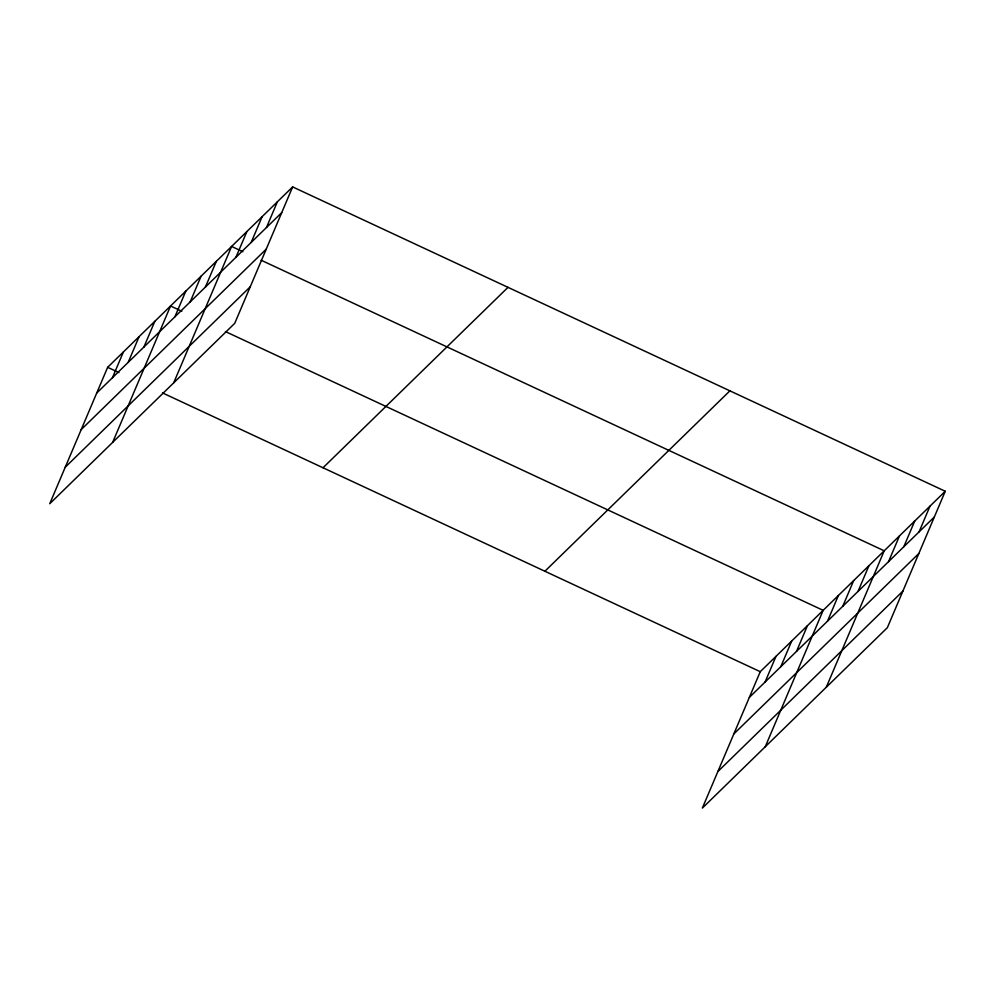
<?xml version="1.0" encoding="UTF-8"?>
<svg xmlns="http://www.w3.org/2000/svg" width="995" height="995" viewBox="0 0 995 995"><rect width="100%" height="100%" fill="white"/><g stroke="black" fill="none" stroke-linecap="round" stroke-linejoin="round"><path stroke-width="1.49" d="M292.642 186.911L107.647 367.317L49.75 503.731L234.745 323.313L292.642 186.911L945.25 491.269L887.353 627.683L702.358 808.089L760.255 671.687L945.25 491.269M112.46 377.702L123.38 351.994M128.181 362.367L139.101 336.658M143.914 347.031L154.822 321.323M112.646 442.389L170.555 305.987L181.811 311.236M174.896 316.82L185.816 291.1M190.157 301.933L201.077 276.212M205.418 287.045L216.338 261.337M173.69 382.851L231.599 246.449L242.855 251.698M235.939 257.282L246.859 231.561M251.2 242.394L262.12 216.674M266.473 227.507L277.381 201.798M765.068 682.06L775.976 656.352M780.789 666.725L791.709 641.016M796.51 651.389L807.43 625.681M765.254 746.747L823.151 610.345L225.442 331.584M827.504 621.178L838.412 595.458M842.765 606.291L853.673 580.57M858.026 591.403L868.946 565.695M826.298 687.209L884.207 550.807L261.15 260.23M888.547 561.64L899.468 535.919M903.808 546.752L914.728 521.032M919.069 531.865L929.989 506.156M96.739 393.037L281.734 212.631M81.229 429.566L266.225 249.16M65.26 467.202L250.255 286.784M323.014 467.762L508.01 287.344M544.899 571.242L729.895 390.836M749.347 697.395L934.33 516.99M733.837 733.924L918.833 553.519M717.855 771.56L902.851 591.154M107.647 367.317L118.915 372.578M162.546 392.925L760.255 671.687"/></g></svg>
